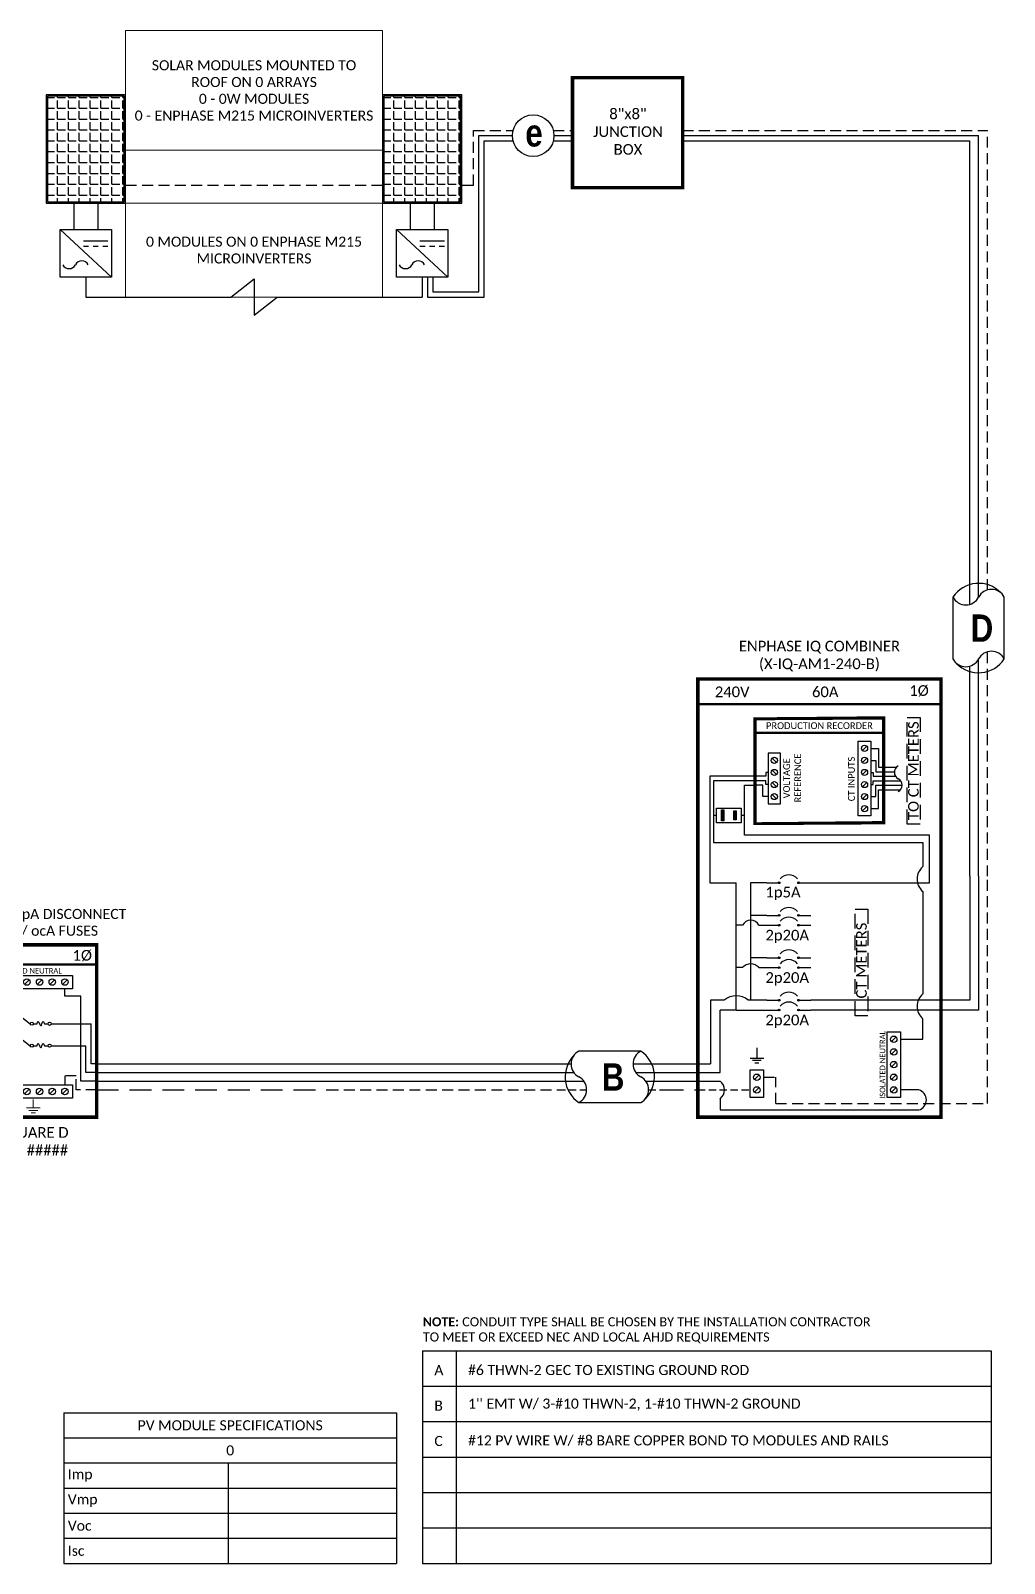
# Model space of a CAD drawing. Header units: feet. Extents: x 11048 to 11579, y 16038 to 16564.
# Drawn here: x 11245 to 11579, y 16038 to 16564 of the extents above; entities that cross this region are included whole.
import ezdxf

# ---------------------------------------------------------------- set-up
doc = ezdxf.new("R2010")
doc.units = ezdxf.units.FT
doc.header["$MEASUREMENT"] = 0
doc.linetypes.add('DASHED', pattern=[0.75, 0.5, -0.25])
doc.linetypes.add('HIDDEN', pattern=[0.375, 0.25, -0.125])
for name, color, linetype in [('E - MODULE', 7, 'Continuous'), ('ONE LINE BLOCKS', 7, 'Continuous'), ('TABLES', 7, 'Continuous'), ('TEXT', 7, 'Continuous'), ('Z - TITLEBLOCK TXT', 7, 'Continuous')]:
    doc.layers.add(name, color=color, linetype=linetype)
doc.styles.add('ONE LINE TXT', font='techb___.ttf')
doc.styles.get("Standard").update_dxf_attribs({"font": 'CALIBRI.TTF'})

# ---------------------------------------------------------------- blocks, each defined once
blk = doc.blocks.new('*T14')
at = {"layer": 'Defpoints', "color": 8, "linetype": 'ByBlock', "lineweight": 0, "transparency": 16777216}
for p, q in [((0, 0), (88.16386767174299, 0)), ((0, 0), (0, -91.46009300948572)), ((88.16386767174299, 0), (88.16386767174299, -91.46009300948572)), ((0, -41.07609801768922), (88.16386767174299, -41.07609801768922)), ((0, -59.23865719003152), (88.16386767174299, -59.23865719003152)), ((0, -91.46009300948572), (88.16386767174299, -91.46009300948572))]:
    blk.add_line(p, q, dxfattribs=at)
at = {"color": 0, "linetype": 'Continuous', "transparency": 16777216, "char_height": 3.454398339822651, "width": 80.03587157804189, "attachment_point": 5}
for s, insert in [('{\\fCalibri|b0|i0|c0;SOLAR MODULES MOUNTED TO ROOF ON 0 ARRAYS^J0 - 0W MODULES^J0 - ENPHASE M215 MICROINVERTERS', (44.08193383587059, -20.53804900884643)), ('{\\fCalibri|b0|i0|c0;', (44.08193383587059, -50.15737760386401)), ('{\\fCalibri|b0|i0|c0;0 MODULES ON 0 ENPHASE M215 MICROINVERTERS', (44.08193383587059, -75.34937509975862))]:
    blk.add_mtext(s, dxfattribs=dict(at, insert=insert))
blk = doc.blocks.new('*U26')
at = {"color": 7, "linetype": 'Continuous'}
for p, q in [((-7.14273261753624, 13.31379698112505), (-28.38670308841029, 13.31379698112505)), ((-28.38670308841029, -4.313796981125051), (-7.14273261753624, -4.313796981125051))]:
    blk.add_line(p, q, dxfattribs=at)
at = {"color": 7}
for p, q in [((-35.52943570594744, 8.999999999996362), (-31.05138576750414, 8.999999999996362)), ((-9.807415296628278, 8.999999999996362), (9.094947017729282e-13, 8.999999999996362))]:
    blk.add_line(p, q, dxfattribs=at)
at = {"color": 10}
for p, q in [((-35.52943570594744, 5.999999999996362), (-30.11481272106539, 5.999999999992724)), ((-8.870842250205897, 5.999999999992724), (9.094947017729282e-13, 5.999999999992724))]:
    blk.add_line(p, q, dxfattribs=at)
at = {"color": 253}
for p, q in [((-35.52943570594744, 2.999999999996362), (-26.6585934557479, 2.999999999996362)), ((-5.414622984878406, 2.999999999996362), (9.094947017729282e-13, 2.999999999992724))]:
    blk.add_line(p, q, dxfattribs=at)
at = {"color": 92, "linetype": 'HIDDEN', "ltscale": 10}
for p, q in [((-4.478049938447839, -3.637978807091713e-12), (0, 0)), ((-35.52943570594744, -3.637978807091713e-12), (-25.72202040931734, -3.637978807091713e-12))]:
    blk.add_line(p, q, dxfattribs=at)
at = {"color": 7, "linetype": 'Continuous'}
for centre, start, end in [((-22.53670101713578, 4.499999999989086), 133.9732389627104, 236.4264841729064), ((-12.99273468881074, 4.499999999989086), 313.9732389627104, 56.4264841729064)]:
    blk.add_arc(centre, 10.57854155630173, start, end, dxfattribs=at)
at = {"linetype": 'Continuous'}
for centre, start, end in [((-26.07656823981961, 8.906898490567983), 117.6639225845625, 242.3360774153913), ((-4.832597768944652, 8.906898490546155), 117.6639225845625, 242.3360774153913), ((-30.69683793700187, 0.09310150943201734), 297.6639225845625, 62.33607741539132), ((-9.452867466132375, 0.09310150943201734), 297.6639225845625, 62.33607741539132)]:
    blk.add_arc(centre, 4.975688628201564, start, end, dxfattribs=at)
blk = doc.blocks.new('*U17')
at = {"color": 7}
blk.add_line((-79.14105710962394, 8.999999999996362), (0, 9), dxfattribs=at)
at = {"color": 10}
blk.add_line((-79.14105710962394, 5.999999999996362), (0, 6), dxfattribs=at)
at = {"color": 253}
blk.add_line((-79.14105710962394, 2.999999999996362), (0, 3), dxfattribs=at)
at = {"color": 92, "linetype": 'HIDDEN', "ltscale": 15}
blk.add_line((-79.14105710962394, -3.637978807091713e-12), (0, 0), dxfattribs=at)
blk = doc.blocks.new('*U21')
at = {"lineweight": 50}
blk.add_line((-43.6116214036756, 43.06379295176157), (0, 43.06379295176157), dxfattribs=at)
at = {"color": 1, "linetype": 'Continuous'}
for p, q in [((-35.26761573623207, 34.77694743980464), (-35.26761573623207, 39.31564129513208)), ((-35.26761573623207, 39.31564129513208), (-8.32254697902863, 39.31564129513208)), ((-8.32254697902863, 39.31564129513208), (-8.32254697902863, 34.77694743980464)), ((-8.32254697902863, 34.77694743980464), (-35.26761573623207, 34.77694743980464)), ((-26.07495123449735, 25.18172376179064), (-22.8119471562477, 22.73910601337411)), ((-21.72993409277569, 22.73470420183003), (-20.49160572531946, 22.73470420183003)), ((-17.94050467957095, 22.73080170828689), (-16.70217631211381, 22.73080170828689)), ((-26.07495123449735, 17.64726165747561), (-22.8119471562477, 15.20464390905909)), ((-21.72993409277569, 15.20024209749317), (-20.49160572531946, 15.20024209749317)), ((-17.94050467957095, 15.19633960397186), (-16.70217631211381, 15.19633960397186)), ((-35.26761573623207, 1.758423961488006), (-8.322546979023173, 1.758423961488006)), ((-35.26761573623207, 1.758423961488006), (-35.26761573623207, -2.780269893839431)), ((-8.32254697902863, 1.758423961488006), (-8.32254697902863, -2.780269893839431)), ((-8.322546979023173, -2.780269893839431), (-35.26761573623207, -2.780269893839431))]:
    blk.add_line(p, q, dxfattribs=at)
at = {"color": 4, "linetype": 'Continuous'}
for p, q in [((-31.88526017397362, 37.83229836323517), (-33.45726816549723, 36.26029037170156)), ((-27.5347870491305, 37.83229836323517), (-29.10679504065411, 36.26029037170156)), ((-23.18431392428738, 37.83229836323517), (-24.75632191581099, 36.26029037170156)), ((-18.83384079944972, 37.83229836323517), (-20.40584879097241, 36.26029037170156)), ((-14.4833676746066, 37.83229836323517), (-16.0553756661302, 36.26029037170156)), ((-10.13289454976803, 37.83229836323517), (-11.70490254129163, 36.26029037170156)), ((-31.88526017396816, 0.2750810295910924), (-33.45726816549177, -1.296926961942518)), ((-27.5347870491305, 0.2750810295910924), (-29.10679504065411, -1.296926961942518)), ((-23.18431392428738, 0.2750810295910924), (-24.75632191581099, -1.296926961942518)), ((-18.83384079944426, 0.2750810295910924), (-20.40584879096787, -1.296926961942518)), ((-14.4833676746066, 0.2750810295910924), (-16.0553756661302, -1.296926961942518)), ((-10.13289454976348, 0.2750810295910924), (-11.70490254128708, -1.296926961942518))]:
    blk.add_line(p, q, dxfattribs=at)
at = {"color": 253, "linetype": 'Continuous'}
for p, q in [((-38.15750528725175, 2.999999999992724), (-38.1575052872513, 32.16868385986527)), ((-38.1575052872513, 32.16868385986527), (-32.67126416973497, 32.16868385986527)), ((-32.67126416973497, 32.16868385986527), (-32.67126416972951, 34.77694743980464)), ((-10.91889854553028, 32.16868385986527), (-10.91889854553483, 34.77694743980464)), ((-5.432657428013954, 32.16868385986527), (-10.91889854553028, 32.16868385986527)), ((-5.432657428004404, 2.999999999992724), (-5.432657428013954, 32.16868385986527)), ((-43.61162140367423, 2.999999999992724), (-38.1575052872513, 2.999999999992724)), ((-1.364242052659392e-12, 2.999999999992724), (-5.432657428004404, 2.999999999992724))]:
    blk.add_line(p, q, dxfattribs=at)
at = {"color": 7, "linetype": 'Continuous'}
for p, q in [((-27.97005342058207, 22.73146537071079), (-41.66354822822996, 22.73146537071079)), ((-41.66354822823041, 8.999999999992724), (-41.66354822822996, 22.73146537071079)), ((-15.62012336914651, 22.73146537070768), (-1.926614487035295, 22.73146537071857)), ((-1.926614487024381, 8.999999999992724), (-1.926614487035295, 22.73146537071079))]:
    blk.add_line(p, q, dxfattribs=at)
at = {"color": 10, "linetype": 'Continuous'}
for p, q in [((-27.97005280056258, 15.19782235267374), (-39.80034955827946, 15.19535016399573)), ((-39.79842799696689, 5.999999999992724), (-39.80034953798895, 15.19525306674404)), ((-15.6201354128307, 15.19841689566136), (-3.789813407730962, 15.19415025971505)), ((-3.791734718288808, 5.999999999992724), (-3.789813177276301, 15.19525306674404)), ((-43.61162140367423, 5.999999999992724), (-39.79842799696689, 5.999999999992724)), ((-1.364242052659392e-12, 5.999999999992724), (-3.791734718288808, 5.999999999989086))]:
    blk.add_line(p, q, dxfattribs=at)
at = {"color": 7}
for p, q in [((-43.61162140367423, 8.999999999996362), (-41.6635482282295, 8.999999999992724)), ((-1.364242052659392e-12, 8.999999999996362), (-1.926614487024835, 8.999999999996362))]:
    blk.add_line(p, q, dxfattribs=at)
at = {"color": 92, "linetype": 'HIDDEN', "ltscale": 15}
for p, q in [((-43.6116214036756, 0), (-36.58051912606061, 0)), ((-36.58051912606061, -3.637978807091713e-12), (-36.58051912606061, 4.898634765475435)), ((-36.58051912606061, 4.898634765475435), (-32.67126416972496, 4.898634765475435)), ((-32.67126416972496, 4.898634765475435), (-32.67126416972496, 1.758423961488006)), ((-7.009643589204643, 4.898634765475435), (-10.91889854554029, 4.898634765475435)), ((-10.91889854554029, 4.898634765475435), (-10.91889854554029, 1.758423961488006)), ((-7.009643589199186, -3.637978807091713e-12), (-7.009643589204643, 4.898634765475435)), ((0, 0), (-7.009643589199186, 0))]:
    blk.add_line(p, q, dxfattribs=at)
at = {"lineweight": 50, "const_width": 1.185332763664635}
blk.add_lwpolyline([(-43.6116214036756, -9.335896394964948), (-43.6116214036756, 49.83611655237473), (0, 49.83611655237473), (0, -9.335896394964948)], close=True, dxfattribs=at)
at = {"color": 92, "linetype": 'Continuous', "lineweight": 5, "ltscale": 0.05, "flags": 128}
for points in [[(-21.79508135762762, -3.32089023822482), (-21.79508135763217, -6.16701261263006)], [(-24.13611969887688, -6.16701261263006), (-19.45404301637745, -6.16701261263006)], [(-20.26545811315873, -7.034441443007381), (-23.32470460209652, -7.034441443007381)], [(-21.07687320994455, -7.90187027340653), (-22.51328950531069, -7.90187027340653)]]:
    blk.add_lwpolyline(points, dxfattribs=at)
at = {"color": 4, "linetype": 'Continuous'}
for centre in [(-32.67126416973497, 37.04629436745745), (-28.32079104489185, 37.04629436745745), (-23.97031792004873, 37.04629436745745), (-19.61984479521107, 37.04629436745745), (-15.26937167036795, 37.04629436745745), (-10.91889854552483, 37.04629436745745), (-32.67126416972951, -0.5109229661866266), (-28.32079104489185, -0.5109229661866266), (-23.97031792004873, -0.5109229661866266), (-19.61984479520561, -0.5109229661866266), (-15.26937167036795, -0.5109229661866266), (-10.91889854552483, -0.5109229661866266)]:
    blk.add_circle(centre, 1.111577510887078, dxfattribs=at)
at = {"color": 1, "linetype": 'Continuous'}
for centre in [(-27.42901506464841, 22.73146537071079), (-22.27096275427266, 22.73146537071079), (-16.16114765061229, 22.72756287716766), (-27.42901506464295, 15.19700326637758), (-22.27096275427812, 15.19700326637758), (-16.16114765061229, 15.1931007728308)]:
    blk.add_circle(centre, 0.5410383559336597, dxfattribs=at)
for points in [[(-20.49160572531946, 22.73470420183003), (-20.11554185856221, 23.49225212552483), (-19.21603552317447, 21.96935129106714), (-18.38987687338704, 23.49225212552483), (-17.94050467957095, 22.73080170828689)], [(-20.49160572531946, 15.20024209749317), (-20.11554185856221, 15.95779002119161), (-19.21603552317447, 14.43488918673029), (-18.38987687338704, 15.95779002119161), (-17.94050467957095, 15.19633960395004)]]:
    blk.add_spline(points, degree=3, dxfattribs=at)
at = {"color": 7}
blk.add_blockref('*U26', (-43.6116214036756, 0), dxfattribs=at)
at = {"color": 4, "linetype": 'Continuous'}
blk.add_text('ISOLATED NEUTRAL', height=1.874334766554741, dxfattribs=at).set_placement((-35.31784838447857, 39.97217458965315))
at = {"color": 1}
for s, width, gutter_width, heights, insert, char_height, attachment_point in [('\\A1;\\pi2.6661;LOCKABLE ampA DISCONNECT \\P\\pi12.722;FUSED W/ ocA FUSES', 71.89306288330188, 92.22970162818092, [18.55702276612101], (-58.87540365616496, 62.16091061536463), 3.454398339822651, 1), ('240V', 0.1480620958035672, 0.75, [0], (-35.54517607183425, 46.39544126646797), 3.65759824216516, 5), ('1Ø', 0.1480620958035672, 0.75, [0], (-4.982872748738373, 46.09550858286093), 3.65759824216516, 5), ('\\A1;\\pi5.5987,t23.887;SQUARE D\\P\\pi5.8899,t24.178;PN: #####', 35.08159665650859, 28.88215433384357, [13.54017578842261], (-39.35086651751135, -12.75181679176603), 3.657598242165161, 1)]:
    blk.add_mtext_dynamic_manual_height_columns(s, width=width, gutter_width=gutter_width, heights=heights, dxfattribs=dict(at, insert=insert, char_height=char_height, attachment_point=attachment_point))
blk = doc.blocks.new('8x8box')
at = {"lineweight": 50, "const_width": 1.185332763664635}
blk.add_lwpolyline([(37.78118564276792, 0), (0, 0), (0, 37.78118564293254), (37.78118564276792, 37.78118564293254)], close=True, dxfattribs=at)
at = {"color": 1, "insert": (19.03384073957204, 19.25851695775782), "char_height": 3.65759824216516, "attachment_point": 5}
blk.add_mtext_dynamic_manual_height_columns('8"x8"  JUNCTION BOX ', width=0.4766917546635341, gutter_width=7.170123602891181, heights=[0], dxfattribs=at)
blk = doc.blocks.new('*T15')
at = {"color": 0, "lineweight": -2, "transparency": 16777216}
for p, q in [((0, 0), (114.1854929996152, 0)), ((0, 0), (0, -51.69405515626204)), ((114.1854929996152, 0), (114.1854929996152, -51.69405515626204)), ((0, -8.615675859377006), (114.1854929996152, -8.615675859377006)), ((0, -17.23135171875401), (114.1854929996152, -17.23135171875401)), ((56.40758833595828, -17.23135171875401), (56.40758833595828, -51.69405515626204)), ((0, -25.84702757813102), (114.1854929996152, -25.84702757813102)), ((0, -34.46270343750803), (114.1854929996152, -34.46270343750803)), ((0, -43.07837929688503), (114.1854929996152, -43.07837929688503)), ((0, -51.69405515626204), (114.1854929996152, -51.69405515626204))]:
    blk.add_line(p, q, dxfattribs=at)
at = {"color": 0, "linetype": 'Continuous', "transparency": 16777216, "char_height": 3.454398339844223}
for s, insert, width, attachment_point in [('{\\fCalibri|b0|i0|c0;PV MODULE SPECIFICATIONS', (57.09274649980762, -4.307837929689413), 111.4329572375142, 5), ('{\\fCalibri|b0|i0|c0;0', (57.09274649980762, -12.92351378906642), 111.4329572375142, 5), ('{\\fCalibri|b0|i0|c0;Imp', (1.376267881050808, -21.53918964844343), 53.6550525738577, 4), ('{\\fCalibri|b0|i0|c0;', (57.78385621700909, -21.53918964844343), 55.02536890155664, 4), ('{\\fCalibri|b0|i0|c0;Vmp', (1.376267881050808, -30.15486550782043), 53.6550525738577, 4), ('{\\fCalibri|b0|i0|c0;', (57.78385621700909, -30.15486550782043), 55.02536890155664, 4), ('{\\fCalibri|b0|i0|c0;Voc', (1.376267881050808, -38.77054136719744), 53.6550525738577, 4), ('{\\fCalibri|b0|i0|c0;', (57.78385621700909, -38.77054136719744), 55.02536890155664, 4), ('{\\fCalibri|b0|i0|c0;Isc', (1.376267881050808, -47.38621722657444), 53.6550525738577, 4), ('{\\fCalibri|b0|i0|c0;', (57.78385621700909, -47.38621722657444), 55.02536890155664, 4)]:
    blk.add_mtext(s, dxfattribs=dict(at, insert=insert, width=width, attachment_point=attachment_point))
blk = doc.blocks.new('*T16')
at = {"linetype": 'ByBlock', "lineweight": -2, "transparency": 16777216}
for p, q in [((0, 0), (195.0959959807406, 0)), ((0, 0), (0, -72.96556891894761)), ((11.58239443359525, 0), (11.58239443359525, -72.96556891894761)), ((195.0959959807406, 0), (195.0959959807406, -72.96556891894761)), ((0, -12.10586445312583), (195.0959959807406, -12.10586445312583)), ((0, -24.28258835937595), (195.0959959807406, -24.28258835937595)), ((0, -36.45931226562607), (195.0959959807406, -36.45931226562607)), ((0, -48.63603617187619), (195.0959959807406, -48.63603617187619)), ((0, -60.8127600781263), (195.0959959807406, -60.8127600781263)), ((0, -72.96556891894761), (195.0959959807406, -72.96556891894761))]:
    blk.add_line(p, q, dxfattribs=at)
at = {"color": 0, "linetype": 'Continuous', "transparency": 16777216, "char_height": 3.454398339844223, "attachment_point": 7}
for s, insert, width in [('{\\fCalibri|b0|i0|c0;A', (4.063998046874985, -8.355864453125832), 3.454398339844662), ('{\\fCalibri|b0|i0|c0;#6 THWN-2 GEC TO EXISTING GROUND ROD', (15.64639248047024, -8.355864453125832), 175.3856054533942), ('{\\fCalibri|b0|i0|c0;B', (4.063998046874985, -20.53258835937595), 3.454398339844662), ("{\\fCalibri|b0|i0|c0;1'' EMT W/ 3-#10 THWN-2, 1-#10 THWN-2 GROUND", (15.64639248047024, -20.53258835937595), 175.3856054533942), ('{\\fCalibri|b0|i0|c0;C', (4.063998046874985, -32.70931226562607), 3.454398339844662), ('{\\fCalibri|b0|i0|c0;#12 PV WIRE W/ #8 BARE COPPER BOND TO MODULES AND RAILS', (15.64639248047024, -32.70931226562607), 175.3856054533942), ('{\\fCalibri|b0|i0|c0;', (4.063998046874985, -44.88603617187619), 3.454398339844662), ('{\\fCalibri|b0|i0|c0;', (15.64639248047024, -44.88603617187619), 175.3856054533942), ('{\\fCalibri|b0|i0|c0;', (4.063998046874985, -57.0627600781263), 3.454398339844662), ('{\\fCalibri|b0|i0|c0;', (15.64639248047024, -57.0627600781263), 175.3856054533942), ('{\\fCalibri|b0|i0|c0;', (4.063998046874985, -69.21556891894761), 3.454398339844662), ('{\\fCalibri|b0|i0|c0;', (15.64639248047024, -69.21556891894761), 175.3856054533942)]:
    blk.add_mtext(s, dxfattribs=dict(at, insert=insert, width=width))
blk = doc.blocks.new('*U19')
at = {"color": 7}
blk.add_line((-79.14105710962394, 9), (0, 9), dxfattribs=at)
at = {"color": 10}
blk.add_line((-79.14105710962394, 6), (0, 5.999999999947249), dxfattribs=at)
at = {"color": 253}
blk.add_line((-79.14105710962394, 3), (0, 3), dxfattribs=at)
at = {"color": 92, "linetype": 'DASHED', "ltscale": 15}
blk.add_line((-79.14105710962394, 0), (0, 0), dxfattribs=at)
blk = doc.blocks.new('ENPHASE COMBINER 1 CKT')
h = blk.add_hatch(color=1)
h.dxf.hatch_style = 1
h.paths.add_polyline_path([(12.41834698227558, 95.80943247651112), (13.18799866363406, 95.80943247651112), (13.18799866363406, 92.73203496197902), (12.41834698227558, 92.73203496197902)])
h.paths.add_polyline_path([(8.138740438421337, 96.13318470558806), (8.908392119779819, 96.13318470558806), (8.908392119779819, 92.40327407457198), (8.138740438421337, 92.40327407457198)])
at = {"layer": 'ONE LINE BLOCKS', "linetype": 'Continuous'}
h = blk.add_hatch(color=1, dxfattribs=at)
h.dxf.hatch_style = 1
edge = h.paths.add_edge_path()
edge.add_arc((27.89846752550238, 71.12433185037071), 0.2909504558996183, 0, 360)
h = blk.add_hatch(color=1, dxfattribs=at)
h.dxf.hatch_style = 1
edge = h.paths.add_edge_path()
edge.add_arc((34.57507683551921, 71.12433185037071), 0.2909504558996183, 0, 360)
h = blk.add_hatch(color=1, dxfattribs=at)
h.dxf.hatch_style = 1
edge = h.paths.add_edge_path()
edge.add_arc((27.89846752550238, 59.94296079524929), 0.2909504558996183, 0, 360)
h = blk.add_hatch(color=1, dxfattribs=at)
h.dxf.hatch_style = 1
edge = h.paths.add_edge_path()
edge.add_arc((34.57507683551921, 59.94296079524929), 0.2909504558996183, 0, 360)
h = blk.add_hatch(color=1, dxfattribs=at)
h.dxf.hatch_style = 1
edge = h.paths.add_edge_path()
edge.add_arc((27.89846752550238, 56.56401390908422), 0.2909504558996183, 0, 360)
h = blk.add_hatch(color=1, dxfattribs=at)
h.dxf.hatch_style = 1
edge = h.paths.add_edge_path()
edge.add_arc((34.57507683551921, 56.56401390908422), 0.2909504558996183, 0, 360)
h = blk.add_hatch(color=1, dxfattribs=at)
h.dxf.hatch_style = 1
edge = h.paths.add_edge_path()
edge.add_arc((27.89846752550238, 45.38264285429022), 0.2909504558996183, 0, 360)
h = blk.add_hatch(color=1, dxfattribs=at)
h.dxf.hatch_style = 1
edge = h.paths.add_edge_path()
edge.add_arc((27.89846752550238, 42.00369596812516), 0.2909504558996183, 0, 360)
h = blk.add_hatch(color=1, dxfattribs=at)
h.dxf.hatch_style = 1
edge = h.paths.add_edge_path()
edge.add_arc((34.57507683551921, 45.38264285429022), 0.2909504558996183, 0, 360)
h = blk.add_hatch(color=1, dxfattribs=at)
h.dxf.hatch_style = 1
edge = h.paths.add_edge_path()
edge.add_arc((34.57507683551921, 42.00369596812516), 0.2909504558996183, 0, 360)
h = blk.add_hatch(color=1, dxfattribs=at)
h.dxf.hatch_style = 1
edge = h.paths.add_edge_path()
edge.add_arc((27.89846752550238, 30.82232491332752), 0.2909504558996183, 0, 360)
h = blk.add_hatch(color=1, dxfattribs=at)
h.dxf.hatch_style = 1
edge = h.paths.add_edge_path()
edge.add_arc((27.89846752550238, 27.44337802716245), 0.2909504558996183, 0, 360)
h = blk.add_hatch(color=1, dxfattribs=at)
h.dxf.hatch_style = 1
edge = h.paths.add_edge_path()
edge.add_arc((34.57507683551921, 30.82232491332752), 0.2909504558996183, 0, 360)
h = blk.add_hatch(color=1, dxfattribs=at)
h.dxf.hatch_style = 1
edge = h.paths.add_edge_path()
edge.add_arc((34.57507683551921, 27.44337802716245), 0.2909504558996183, 0, 360)
at = {"color": 7, "linetype": 'Continuous'}
for p, q in [((15.97823548696215, 94.26746370835963), (15.97823548696215, 104.6202518357009)), ((15.97823548696215, 94.26746370835963), (14.92158918022415, 94.26746370835963)), ((15.97823548696215, 87.46999943775381), (15.97823548696215, 94.26746370835963)), ((79.50803908740454, 87.46999943775381), (15.97823548696215, 87.46999943775381)), ((79.50803908740454, 71.1255929851036), (79.50803908740454, 87.46999943775381)), ((18.04606754613542, 71.12433185021064), (18.04606754613542, 45.38264285396281)), ((23.70203134762687, 71.12433185021064), (18.04606754613542, 71.12433185021064)), ((38.77151301339472, 71.12433185037071), (79.50803908740454, 71.1255929851036)), ((93.36559781702954, 73.37164705180794), (93.36559781702954, 30.82358604759065)), ((23.70203134762687, 59.94296079508922), (18.04606754613542, 59.94296079508922)), ((23.70203134762687, 45.38264285396281), (18.04606754613542, 45.38264285396281)), ((18.04606754613542, 45.38264285396281), (18.04606754613542, 30.82232491283639)), ((9.083991580775546, 30.82232491283639), (4.3563948804549, 30.82358604756882)), ((4.3563948804549, 30.82358604756882), (4.3563948804549, 8.999999999999545)), ((23.70203134762687, 30.82232491283639), (17.32288683239312, 30.82232491283639)), ((93.36559781702954, 30.82358604759065), (38.77151301339472, 30.82232491283639))]:
    blk.add_line(p, q, dxfattribs=at)
at = {"color": 253, "linetype": 'Continuous'}
for p, q in [((6.405149921832162, 94.26746370835963), (5.34850361509416, 94.26746370835963)), ((77.21354728513552, 68.11880261802844), (77.21534484654603, 32.98787720495966))]:
    blk.add_line(p, q, dxfattribs=at)
at = {"color": 10, "linetype": 'Continuous'}
for p, q in [((13.20343920662526, 56.56401390892415), (13.20343920662526, 71.12433185004693)), ((96.36559781702954, 73.37164705178611), (96.36559781702954, 27.44463916140376)), ((13.20343920662526, 42.00369596779774), (13.20343920662526, 56.56401390892415)), ((15.37520883370144, 56.56401390892415), (13.20343920662526, 56.56401390892415)), ((20.96806819888752, 56.56401390892415), (23.70203134762687, 56.56401390892415)), ((13.20343920662526, 27.44337802667133), (13.20343920662526, 42.00369596779774)), ((15.37520883370144, 42.00369596779774), (13.20343920662526, 42.00369596779774)), ((20.96806819888752, 42.00369596779774), (23.70203134762687, 42.00369596779774)), ((13.20343920662526, 27.44337802667133), (7.650546126717927, 27.44463916140376)), ((7.650546126728841, 5.999999999958618), (7.650546126717927, 27.44463916140376)), ((13.20343920662526, 27.44337802667133), (23.70203134762687, 27.44337802667133)), ((96.36559781702954, 27.44463916140376), (38.77151301339472, 27.44337802667133))]:
    blk.add_line(p, q, dxfattribs=at)
at = {"color": 7}
blk.add_line((0, 8.999999999999545), (4.356394880461266, 8.999999999999545), dxfattribs=at)
at = {"color": 10}
blk.add_line((0, 5.99999999996362), (7.650546126717927, 5.999999999958618), dxfattribs=at)
at = {"color": 253}
for p, q in [((0, 2.999999999999545), (7.650546126717927, 2.999999999999545)), ((7.650546126717927, -2.999486774364868), (7.650546126717927, -6.855719378279446)), ((75.8293213376237, -2.4692781153135e-10), (69.50611445791674, -2.4692781153135e-10)), ((7.650546126717927, -6.855719378279446), (75.8293213376237, -6.855719378279446))]:
    blk.add_line(p, q, dxfattribs=at)
at = {"color": 92, "linetype": 'HIDDEN', "ltscale": 10}
blk.add_line((0, 0), (17.99393284447251, 0), dxfattribs=at)
at = {"linetype": 'Continuous', "flags": 128}
for points in [[(59.36814294578471, 117.290559595715), (62.04504038061532, 117.290559595715), (62.04504038061532, 110.8149100638825), (68.20105977519961, 110.8149100638825)], [(59.3681429458793, 113.1516352257372), (61.1030071928526, 113.1516352257372), (61.1030071928526, 109.2662455068335), (67.46320837485473, 109.2662455068335)], [(59.36814294592295, 109.0127108561342), (60.16097400508988, 109.0127108561342), (60.16097400508988, 107.7175809497844), (67.83068496180113, 107.7175809497844)], [(59.36814294596661, 104.8737864863056), (60.16097400508988, 104.8737864863056), (60.16097400508988, 106.1689163925826), (69.58439858857037, 106.1689163925826)], [(24.09930137824813, 100.7348621164697), (22.36443713140579, 100.7348621164697), (22.36443713140579, 104.6202518357009), (19.66978146723432, 104.6202518357009)], [(59.36814294601027, 100.7348621164697), (61.1030071928526, 100.7348621164697), (61.1030071928526, 104.6202518357009), (70.11807933108412, 104.6202518357009)], [(59.3681429460903, 96.5959377465565), (62.04504038061532, 96.59593774659652), (62.04504038061532, 103.0715872788192), (69.57013827284845, 103.0715872788192)]]:
    blk.add_lwpolyline(points, dxfattribs=at)
at = {"color": 1, "flags": 128}
for points in [[(19.66978146723068, 107.7175809497844), (4.074363240739331, 107.7175809497844), (4.07436324074024, 71.12809194567444), (13.20343920662526, 71.12433185004693)], [(24.09930137833544, 109.0127108561342), (23.30647031916851, 109.0127108561342), (23.30647031916851, 107.7175809497844), (19.66978146723068, 107.7175809497844)]]:
    blk.add_lwpolyline(points, dxfattribs=at)
at = {"color": 253, "linetype": 'Continuous', "flags": 128}
for points in [[(19.6697814672325, 106.1689163925826), (5.34850361509416, 106.1689163925826), (5.34850361509416, 85.00895455710588), (77.21461068040117, 85.00895455710588), (77.21503742413915, 76.66882090095442)], [(24.09930137829178, 104.8737864863056), (23.30647031916851, 104.8737864863056), (23.30647031916851, 106.1689163925826), (19.6697814672325, 106.1689163925826)], [(69.50611445791674, 17.40189249896002), (77.21534484642416, 17.40189249896002), (77.21534484642507, 24.43558213507458)]]:
    blk.add_lwpolyline(points, dxfattribs=at)
at = {"color": 7, "linetype": 'Continuous', "flags": 128}
blk.add_lwpolyline([(15.97823548696215, 104.6202518357009), (19.66978146723432, 104.620251835704)], dxfattribs=at)
at = {"color": 1}
for points in [[(6.405149921832162, 96.79458142214798), (14.92158918022415, 96.79458142214798), (14.92158918022415, 91.74034599457127), (6.405149921832162, 91.74034599457127)], [(8.138740438421337, 96.13318470558806), (8.908392119779819, 96.13318470558806), (8.908392119779819, 92.40327407457198), (8.138740438421337, 92.40327407457198)], [(12.41834698227558, 95.80943247651112), (13.18799866363406, 95.80943247651112), (13.18799866363406, 92.73203496197902), (12.41834698227558, 92.73203496197902)]]:
    blk.add_lwpolyline(points, close=True, dxfattribs=at)
at = {"linetype": 'Continuous'}
for centre, start, end in [((69.94038601553257, 109.0361145273205), 117.6639225845746, 242.3360774153671), ((67.63025116694189, 104.6292160367525), 297.6639225845747, 62.33607741536712)]:
    blk.add_arc(centre, 2.487844314100782, start, end, dxfattribs=at)
at = {"color": 253, "linetype": 'Continuous'}
for centre in [(80.79380016857613, 72.39318788656828), (80.79349274621472, 28.71172967000894)]:
    blk.add_arc(centre, 5.575713419222151, 129.9215498682969, 230.0784501306956, dxfattribs=at)
at = {"color": 10, "linetype": 'Continuous'}
for centre, radius, start, end in [((18.17163851633632, 55.10370401045702), 3.154762109713773, 27.57379404281566, 152.4262059572135), ((18.17163851633541, 39.68453774276122), 3.632975893368044, 39.66987765994102, 140.330122340059)]:
    blk.add_arc(centre, radius, start, end, dxfattribs=at)
at = {"color": 7, "linetype": 'Continuous'}
blk.add_arc((13.20343920662526, 25.99403971275797), 6.346824931827026, 49.5295004260013, 130.4704995739987, dxfattribs=at)
at = {"color": 253}
for centre, radius, start, end in [((5.45070300826228, 0.0002566128173384641), 3.719915339730382, 306.2542265171913, 53.74577348280871), ((74.90438647621977, -3.427859689263187), 3.550454413933713, 285.1004258718175, 74.89957412818242)]:
    blk.add_arc(centre, radius, start, end, dxfattribs=at)
at = {"layer": 'E - MODULE', "color": 10, "linetype": 'DASHED', "ltscale": 10}
for points in [[(71.8351352424288, 91.30738453349568), (71.8351352424288, 127.9068947809074), (76.27471838406927, 127.9068947809074), (76.27471838406927, 91.30738453349568)], [(53.95017396226649, 25.48331211093546), (53.95017396226649, 62.08282235834713), (58.38975710390696, 62.08282235834713), (58.38975710390696, 25.48331211093546)]]:
    blk.add_lwpolyline(points, close=True, dxfattribs=at)
at = {"layer": 'ONE LINE BLOCKS', "lineweight": 50}
for p, q in [((0, 132.4188356641039), (83.46744432426021, 132.4188356641039)), ((19.66978146721067, 122.6341000363145), (63.79766285705864, 122.6341000363545))]:
    blk.add_line(p, q, dxfattribs=at)
for points, const_width in [([(0, -9.33589639496131), (0, 141.1218837893807), (83.46744432426021, 141.1218837893807), (83.46744432426021, -9.33589639496131)], 1.185332763664635), ([(63.79766285708683, 91.75719465224483), (63.79766285705409, 127.7468246081494), (19.6697814672043, 127.7468246082149), (19.6697814672516, 91.75719465231032)], 1.127694050973034)]:
    blk.add_lwpolyline(points, close=True, dxfattribs=dict(at, const_width=const_width))
at = {"layer": 'TEXT', "color": 92, "linetype": 'HIDDEN', "ltscale": 15}
for p, q in [((99.36559781702772, -4.700287858900083), (99.36559781702954, 73.37164705178611)), ((22.53262669986179, 4.350473124965447), (26.72493497233791, 4.350473124965447)), ((26.724934972347, -4.700287858900083), (26.72493497233791, 4.350473124965447)), ((26.72493497233609, -4.700287858900083), (99.36559781702772, -4.700287858900083))]:
    blk.add_line(p, q, dxfattribs=at)
at = {"layer": 'TEXT', "color": 92, "flags": 128}
for points in [[(17.92224143103431, 10.96618174320292), (22.60431811338003, 10.96618174320292)], [(20.26725015770353, 14.46946701977913), (20.26327977212532, 10.96618174320292)], [(21.79290301659967, 10.09875291292747), (18.73365652773373, 10.09875291292747)], [(20.98148791990116, 9.23132408232459), (19.54507162443224, 9.23132408232459)]]:
    blk.add_lwpolyline(points, dxfattribs=at)
at = {"layer": 'Z - TITLEBLOCK TXT', "color": 1, "linetype": 'Continuous'}
for p, q in [((55.0501503813266, 119.7606593902187), (59.36814294574833, 119.7606593899714)), ((55.05015038163219, 94.12583795210821), (55.0501503813266, 119.7606593902187)), ((59.36814294574833, 119.7606593899714), (59.36814294612668, 94.12583795233377)), ((28.41729394289541, 115.6217350203865), (24.09930137847368, 115.6217350201391)), ((24.09930137847368, 115.6217350201391), (24.09930137817537, 98.264762322166)), ((28.41729394266986, 98.26476232194045), (28.41729394289541, 115.6217350203865)), ((24.09930137817537, 98.264762322166), (28.41729394266986, 98.26476232194045)), ((59.36814294612668, 94.12583795233377), (55.05015038163219, 94.12583795210821)), ((64.96742060261113, -2.596351566654903), (64.96742060261113, 19.99824406545167)), ((64.96742060261113, 19.99824406545167), (69.50611445791674, 19.99824406545167)), ((69.50611445791674, 19.99824406545167), (69.50611445791674, -2.596351566654903)), ((17.99393284447342, -2.596351566654903), (17.99393284447342, 6.946824691457095)), ((17.99393284447342, 6.946824691457095), (22.53262669986179, 6.946824691457095)), ((22.53262669986179, 6.946824691457095), (22.53262669986179, -2.596351566654903)), ((22.53262669986179, -2.596351566654903), (17.99393284447342, -2.596351566654903)), ((69.50611445791674, -2.596351566654903), (64.96742060261113, -2.596351566654903))]:
    blk.add_line(p, q, dxfattribs=at)
at = {"layer": 'Z - TITLEBLOCK TXT', "color": 4, "linetype": 'Continuous'}
for p, q in [((56.46136337684402, 116.5427763089706), (57.9569299505074, 118.0383428824593)), ((27.00608094741438, 112.403851939102), (25.51051437375099, 113.8994185125907)), ((56.46136337684402, 112.403851939102), (57.9569299505074, 113.8994185125907)), ((27.00608094729796, 108.2649275692588), (25.51051437379465, 109.7604941427694)), ((27.00608094734162, 104.1260031994302), (25.5105143738092, 105.6215697731809)), ((56.46136337696043, 108.2649275692588), (57.95692995046375, 109.7604941427694)), ((56.46136337691678, 104.1260031994302), (57.95692995044919, 105.6215697731809)), ((27.00608094738527, 99.98707882960889), (25.51051437369279, 101.4826454033378)), ((56.46136337687312, 99.98707882960889), (57.95692995056561, 101.4826454033378)), ((56.46136337687312, 95.848154459733), (57.95692995056561, 97.34372103346186)), ((68.02277152604074, 18.18789649502514), (66.45076353456898, 16.61588850338967)), ((68.02277152604074, 13.83742337005833), (66.45076353456898, 12.26541537858657)), ((68.02277152604074, 9.48695024525523), (66.45076353456898, 7.914942253619756)), ((21.0492837679858, 5.136477120701329), (19.47727577651403, 3.564469129229565)), ((21.0492837679858, 0.7860039957381559), (19.47727577651403, -0.7860039957372464)), ((68.02277152604074, 5.136477120292056), (66.45076353456898, 3.564469128984001)), ((68.02277152604074, 0.7860039954889544), (66.45076353456898, -0.78600399598281))]:
    blk.add_line(p, q, dxfattribs=at)
at = {"layer": 'Z - TITLEBLOCK TXT', "color": 1, "linetype": 'Continuous', "flags": 128}
for points in [[(23.70203134762687, 71.12433185037071), (27.89846752550238, 71.12433185037071)], [(23.70203134762687, 71.12433185037071), (27.89846752550238, 71.12433185037071)], [(34.57507683551921, 71.12433185037071), (38.77151301339472, 71.12433185037071)], [(23.70203134762687, 59.94296079524929), (27.89846752550238, 59.94296079524929)], [(23.70203134762687, 59.94296079524929), (27.89846752550238, 59.94296079524929)], [(34.57507683551921, 59.94296079524929), (38.77151301339472, 59.94296079524929)], [(23.70203134762687, 56.56401390908422), (27.89846752550238, 56.56401390908422)], [(23.70203134762687, 56.56401390908422), (27.89846752550238, 56.56401390908422)], [(34.57507683551921, 56.56401390908422), (38.77151301339472, 56.56401390908422)], [(23.70203134762687, 45.38264285429022), (27.89846752550238, 45.38264285429022)], [(23.70203134762687, 45.38264285429022), (27.89846752550238, 45.38264285429022)], [(34.57507683551921, 45.38264285429022), (38.77151301339472, 45.38264285429022)], [(23.70203134762687, 42.00369596812516), (27.89846752550238, 42.00369596812516)], [(23.70203134762687, 42.00369596812516), (27.89846752550238, 42.00369596812516)], [(34.57507683551921, 42.00369596812516), (38.77151301339472, 42.00369596812516)], [(23.70203134762687, 30.82232491332752), (27.89846752550238, 30.82232491332752)], [(23.70203134762687, 30.82232491332752), (27.89846752550238, 30.82232491332752)], [(23.70203134762687, 27.44337802716245), (27.89846752550238, 27.44337802716245)], [(23.70203134762687, 27.44337802716245), (27.89846752550238, 27.44337802716245)], [(34.57507683551921, 30.82232491332752), (38.77151301339472, 30.82232491332752)], [(34.57507683551921, 27.44337802716245), (38.77151301339472, 27.44337802716245)]]:
    blk.add_lwpolyline(points, dxfattribs=at)
at = {"layer": 'Z - TITLEBLOCK TXT', "color": 4, "linetype": 'Continuous'}
for centre, radius in [((57.20914666357385, 117.2905595956058), 1.05752526602515), ((26.25829766068455, 113.1516352257372), 1.05752526602515), ((57.20914666357385, 113.1516352257372), 1.05752526602515), ((26.25829766053903, 109.0127108561342), 1.05752526602515), ((26.25829766058268, 104.8737864863056), 1.05752526602515), ((57.20914666371937, 109.0127108561342), 1.05752526602515), ((57.20914666367571, 104.8737864863056), 1.05752526602515), ((26.25829766062634, 100.7348621164842), 1.05752526602515), ((57.20914666363205, 100.7348621164842), 1.05752526602515), ((57.20914666363205, 96.59593774660834), 1.05752526602515), ((67.236767530223, 17.40189249896002), 1.111577510887078), ((67.236767530223, 13.05141937432427), 1.111577510887078), ((20.26327977224992, 4.350473124803557), 1.111577510887078), ((67.236767530223, 8.700946249357457), 1.111577510887078), ((67.236767530223, 4.350473124718064), 1.111577510887078), ((20.26327977224992, 4.547473508864641e-13), 1.111577510887078), ((67.236767530223, -2.487468009348959e-10), 1.111577510887078)]:
    blk.add_circle(centre, radius, dxfattribs=at)
at = {"layer": 'Z - TITLEBLOCK TXT', "color": 1, "linetype": 'Continuous'}
for centre in [(27.89846752550238, 71.12433185037071), (34.57507683551921, 71.12433185037071), (27.89846752550238, 59.94296079524929), (34.57507683551921, 59.94296079524929), (27.89846752550238, 56.56401390908422), (34.57507683551921, 56.56401390908422), (27.89846752550238, 45.38264285429022), (27.89846752550238, 42.00369596812516), (34.57507683551921, 45.38264285429022), (34.57507683551921, 42.00369596812516), (27.89846752550238, 30.82232491332752), (27.89846752550238, 27.44337802716245), (34.57507683551921, 30.82232491332752), (34.57507683551921, 27.44337802716245)]:
    blk.add_circle(centre, 0.2909504558996183, dxfattribs=at)
for centre in [(31.23677218051125, 69.93084372809017), (31.23677218051125, 58.74947267296875), (31.23677218051125, 55.37052578680368), (31.23677218051125, 44.18915473200968), (31.23677218051125, 40.81020784584462), (31.23677218051125, 29.62883679104698), (31.23677218051125, 26.24988990488191)]:
    blk.add_arc(centre, 3.932007672516098, 40.33920141305347, 139.6607985869466, dxfattribs=at)
at = {"color": 1, "char_height": 3.65759824216516, "attachment_point": 5}
for s, width, insert, rotation in [('TO CT METERS', 50.82710468216652, (74.00223626113075, 109.6158554043459), 89.99999999999999), (' CT METERS', 27.4516815760042, (56.16996553308672, 43.78306723464129), 90)]:
    blk.add_mtext_dynamic_manual_height_columns(s, width=width, gutter_width=7.170123602891181, heights=[0], dxfattribs=dict(at, insert=insert, rotation=rotation))
at = {"layer": 'TABLES', "color": 1, "linetype": 'Continuous'}
for s, p in [('1p5A', (23.2057053585977, 66.09520927254334)), ('2p20A', (23.2057053585977, 51.32822244293266)), ('2p20A', (23.2057053585977, 36.76790450197359)), ('2p20A', (23.2057053585977, 22.20758656101088))]:
    blk.add_text(s, height=3.657598242165161, dxfattribs=at).set_placement(p)
at = {"layer": 'TABLES', "color": 4, "linetype": 'Continuous'}
blk.add_text('ISOLATED NEUTRAL', height=1.874334766554741, rotation=90, dxfattribs=at).set_placement((64.31088730817191, -3.056886094527272))
at = {"layer": 'TEXT', "color": 1}
blk.add_text('CT INPUTS ', height=2.304286892564051, rotation=90, dxfattribs=at).set_placement((53.87696759844948, 99.14173906058613))
at = {"layer": 'TEXT', "color": 1, "attachment_point": 5}
for s, width, gutter_width, insert, char_height in [('ENPHASE IQ COMBINER\\P(X-IQ-AM1-240-B)', 62.39835247101388, 7.170123602891181, (41.73372216213011, 148.9679533912145), 3.65759824216516), ('240V', 0.1480620958035672, 0.75, (11.79094095164237, 136.6749752231749), 3.65759824216516), ('60A', 0.1480620958035672, 0.75, (43.72899246763063, 136.6749752231749), 3.65759824216516), ('1Ø', 0.1480620958035672, 0.75, (75.91248724236902, 137.005420083734), 3.65759824216516), ('PRODUCTION RECORDER', 50.82710468216652, 7.170123602891181, (41.73372216216922, 125.0695775850118), 2.304286892564051)]:
    blk.add_mtext_dynamic_manual_height_columns(s, width=width, gutter_width=gutter_width, heights=[0], dxfattribs=dict(at, insert=insert, char_height=char_height))
at = {"layer": 'TEXT', "color": 1, "insert": (29.30823483409313, 105.7752677658295), "char_height": 2.304286892564051, "width": 2.36100780068864, "attachment_point": 1, "rotation": 90}
blk.add_mtext('\\pi-5.6544;VOLTAGE\\P\\pi-7.0609;REFERENCE', dxfattribs=at)

msp = doc.modelspace()

# ---------------------------------------------------------------- hatches: boundary and pattern name
at = {"linetype": 'Continuous'}
h = msp.add_hatch(dxfattribs=at)
h.set_pattern_fill('ANGLE', color=256, scale=13.54666015616726)
h.set_pattern_definition([(0, (11313.55620523308, 4522.942983406512), (0, 3.725331542945997), [2.709332031233452, -1.015999511712544]), (90, (11313.55620523308, 4522.942983406512), (-3.725331542945997, 2.281107674915743e-16), [2.709332031233452, -1.015999511712544])])
h.paths.add_polyline_path([(11250.54482536925, 16541.24030210992), (11250.54482536925, 16505.05733998482), (11276.78273635186, 16505.05733998482), (11276.78273635186, 16541.24030210992)])
h = msp.add_hatch(dxfattribs=at)
h.set_pattern_fill('ANGLE', color=256, scale=13.54666015616726)
h.set_pattern_definition([(0, (11428.9760660058, 4522.942983406512), (0, 3.725331542945997), [2.709332031233452, -1.015999511712544]), (90, (11428.9760660058, 4522.942983406512), (-3.725331542945997, 2.281107674915743e-16), [2.709332031233452, -1.015999511712544])])
h.paths.add_polyline_path([(11365.96468614205, 16541.24030210992), (11365.96468614205, 16505.05733998482), (11392.20259712465, 16505.05733998482), (11392.20259712465, 16541.24030210992)])

# ---------------------------------------------------------------- linework, layer by layer
at = {"color": 92, "linetype": 'HIDDEN', "ltscale": 15}
for p, q in [((11396.68290887809, 16510.59706696371), (11396.68290887809, 16529.53530093852)), ((11396.68290887809, 16529.53530093852), (11410.2461102347, 16529.53530093852)), ((11424.06368979253, 16529.53530093852), (11430.64499557807, 16529.53530093852)), ((11468.42618122084, 16529.53530093853), (11573.00843639592, 16529.53530093851)), ((11573.00843639592, 16371.75147171059), (11573.00843639592, 16529.53530093852)), ((11396.68290887809, 16510.59706696371), (11392.71163818377, 16510.59706696371)), ((11573.00843639592, 16273.43978334735), (11573.00843639592, 16350.50750123972))]:
    msp.add_line(p, q, dxfattribs=at)
at = {"color": 10, "linetype": 'Continuous'}
for p, q in [((11398.48503332894, 16474.12898755707), (11398.48503332894, 16527.733176488)), ((11398.48503332894, 16527.733176488), (11410.01494001762, 16527.733176488)), ((11424.29486000961, 16527.733176488), (11430.64499557807, 16527.733176488)), ((11468.42618122084, 16527.73317648799), (11570.00843639592, 16527.733176488)), ((11382.68789053479, 16474.12898755707), (11398.48503332894, 16474.12898755707))]:
    msp.add_line(p, q, dxfattribs=at)
at = {"linetype": 'Continuous'}
for p, q in [((11400.28715777962, 16472.32686310606), (11400.28715777962, 16525.93105203716)), ((11400.28715777962, 16525.93105203716), (11410.24611023479, 16525.93105203716)), ((11424.06368979245, 16525.93105203716), (11430.64499557807, 16525.93105203716)), ((11468.42618122084, 16525.93105203715), (11567.00843639592, 16525.93105203716)), ((11259.51123116373, 16504.5482989257), (11259.51123116373, 16495.53772928331)), ((11267.81633055738, 16504.5482989257), (11267.81633055738, 16495.53772928331)), ((11374.93109193644, 16504.5482989257), (11374.93109193644, 16495.53772928331)), ((11383.2361913301, 16504.5482989257), (11383.2361913301, 16495.53772928331)), ((11254.84115113136, 16495.53772928331), (11272.48641058983, 16495.53772928331)), ((11254.84115113136, 16495.53772928331), (11272.48641058983, 16479.14572991118)), ((11254.84115113136, 16479.14572991118), (11254.84115113136, 16495.53772928331)), ((11272.48641058983, 16495.53772928331), (11272.48641058983, 16479.14572991118)), ((11370.26101190407, 16495.53772928331), (11387.90627136255, 16495.53772928331)), ((11370.26101190407, 16479.14572991118), (11370.26101190407, 16495.53772928331)), ((11370.26101190407, 16495.53772928331), (11387.90627136255, 16479.14572991118)), ((11387.90627136255, 16495.53772928331), (11387.90627136255, 16479.14572991118)), ((11272.48641058983, 16479.14572991118), (11254.84115113136, 16479.14572991118)), ((11387.90627136255, 16479.14572991118), (11370.26101190407, 16479.14572991118)), ((11380.88576608395, 16472.32686310606), (11400.28715777962, 16472.32686310606))]:
    msp.add_line(p, q, dxfattribs=at)
at = {"color": 7}
for p, q in [((11567.00843639592, 16366.82645692546), (11567.00843639592, 16525.93105203716)), ((11567.00843639592, 16273.43978334735), (11567.00843639592, 16345.58248645459)), ((11461.21971442311, 16209.06813629557), (11473.64283857889, 16209.06813629557))]:
    msp.add_line(p, q, dxfattribs=at)
at = {"color": 10}
for p, q in [((11570.00843639592, 16369.28896431802), (11570.00843639592, 16527.733176488)), ((11570.00843639592, 16273.43978334735), (11570.00843639592, 16348.04499384718)), ((11461.21971442311, 16206.06813629557), (11473.64283857889, 16206.06813629557))]:
    msp.add_line(p, q, dxfattribs=at)
at = {"color": 7, "linetype": 'Continuous'}
for p, q in [((11271.26418796865, 16491.54454351306), (11262.8701923763, 16491.54454351306)), ((11264.62416676674, 16489.72919392513), (11262.8701923763, 16489.72919392513)), ((11267.94417736778, 16489.72919392513), (11266.19020297734, 16489.72919392513)), ((11271.26418796865, 16489.72919392513), (11269.51021357829, 16489.72919392513)), ((11386.68404874145, 16491.54454351322), (11378.29005314901, 16491.54454351322)), ((11380.04402753954, 16489.72919392513), (11378.29005314901, 16489.72919392513)), ((11383.36403814049, 16489.72919392513), (11381.61006375013, 16489.72919392513)), ((11386.68404874145, 16489.72919392513), (11384.930074351, 16489.72919392513)), ((11313.41751617423, 16472.32686310606), (11321.37371124695, 16478.59103405499)), ((11321.37371124695, 16478.59103405499), (11321.37371124695, 16466.06269215762)), ((11321.37371124695, 16466.06269215762), (11329.32990631968, 16472.32686310606)), ((11561.19463941479, 16369.28896431802), (11561.19463941479, 16348.04499384715)), ((11578.82223337704, 16348.04499384715), (11578.82223337704, 16369.28896431802))]:
    msp.add_line(p, q, dxfattribs=at)
at = {"color": 253}
msp.add_line((11461.21971442311, 16203.06813629557), (11473.64283857889, 16203.06813629557), dxfattribs=at)
at = {"color": 92, "linetype": 'DASHED', "ltscale": 15}
msp.add_line((11461.21971442311, 16200.06813629557), (11473.64283857889, 16200.06813629557), dxfattribs=at)
at = {"linetype": 'Continuous', "flags": 128}
for points in [[(11250.03578431014, 16541.74934316887), (11250.03578431014, 16504.5482989257), (11277.29177741106, 16504.5482989257), (11277.29177741106, 16541.74934316887), (11250.03578431014, 16541.74934316887)], [(11365.45564508285, 16541.74934316887), (11365.45564508285, 16504.5482989257), (11392.71163818377, 16504.5482989257), (11392.71163818377, 16541.74934316887), (11365.45564508285, 16541.74934316887)], [(11263.66378086064, 16479.14572991085), (11263.66378086064, 16472.32686310606)], [(11379.08364163327, 16479.14572991118), (11379.08364163327, 16472.32686310606)], [(11380.88576608395, 16479.14572991118), (11380.88576608395, 16472.32686310606)], [(11263.66378086064, 16472.32686310606), (11313.41751617423, 16472.32686310606)], [(11329.32990631968, 16472.32686310606), (11379.08364163327, 16472.32686310606)]]:
    msp.add_lwpolyline(points, dxfattribs=at)
for points in [[(11250.54482536925, 16541.24030210992), (11250.54482536925, 16505.05733998482), (11276.78273635186, 16505.05733998482), (11276.78273635186, 16541.24030210992)], [(11365.96468614205, 16541.24030210992), (11365.96468614205, 16505.05733998482), (11392.20259712465, 16505.05733998482), (11392.20259712465, 16541.24030210992)]]:
    msp.add_lwpolyline(points, close=True, dxfattribs=at)
at = {"color": 92, "linetype": 'HIDDEN', "ltscale": 15, "flags": 128}
msp.add_lwpolyline([(11365.45564508285, 16510.59706696371), (11277.29177741106, 16510.59706696371)], dxfattribs=at)
at = {"color": 10, "linetype": 'Continuous', "flags": 128}
msp.add_lwpolyline([(11382.68789053479, 16479.14572991118), (11382.68789053479, 16474.12898755707)], dxfattribs=at)
at = {"color": 7, "linetype": 'Continuous'}
msp.add_circle((11417.15490001362, 16527.733176488), 7.139959995994927, dxfattribs=at)
at = {"linetype": 'Continuous'}
for centre, radius, start, end in [((11257.90564512854, 16484.55340774766), 2.476319970034579, 207.6639225847015, 332.3360774152985), ((11262.29212971532, 16482.25397404619), 2.476319970034579, 27.66392258470153, 152.3360774152984), ((11373.32550590125, 16484.55340774733), 2.476319970034579, 207.6639225847015, 332.3360774152985), ((11377.71199048811, 16482.25397404635), 2.476319970034579, 27.66392258470153, 152.3360774152984), ((11565.60153790535, 16371.59909916661), 4.975688628201564, 207.6639225845162, 332.3360774153916), ((11574.41533488648, 16366.97882946943), 4.975688628201564, 27.66392258451625, 152.3360774153916), ((11565.60153790535, 16350.35512869574), 4.975688628201564, 207.6639225845162, 332.3360774153916), ((11574.41533488646, 16345.73485899856), 4.975688628201564, 27.66392258451625, 152.3360774153916)]:
    msp.add_arc(centre, radius, start, end, dxfattribs=at)
at = {"color": 7, "linetype": 'Continuous'}
for centre, start, end in [((11570.0084363959, 16363.43896224675), 43.97323896271045, 146.4264841729496), ((11570.0084363959, 16353.89499591842), 223.9732389627104, 326.4264841729496)]:
    msp.add_arc(centre, 10.57854155630173, start, end, dxfattribs=at)

# ---------------------------------------------------------------- block references
for name, p in [('*T14', (11277.29177741106, 16563.78695611573)), ('*T16', (11379.17793335703, 16110.49065054893)), ('*T15', (11256.09853648446, 16089.21913678624))]:
    msp.add_blockref(name, p)
at = {"color": 7}
for name, p in [('8x8box', (11430.64499557807, 16509.84094207587)), ('*U21', (11267.40816449791, 16200.06813629556)), ('*U19', (11346.54922160754, 16200.06813629555)), ('*U17', (11425.69027871716, 16200.06813629557)), ('*U26', (11461.21971442311, 16200.06813629557))]:
    msp.add_blockref(name, p, dxfattribs=at)
at = {"color": 1}
msp.add_blockref('ENPHASE COMBINER 1 CKT', (11473.64283857889, 16200.06813629557), dxfattribs=at)

# ---------------------------------------------------------------- texts
at = {"color": 1, "linetype": 'Continuous', "attachment_point": 1, "style": 'ONE LINE TXT'}
for s, insert, char_height in [('{\\W1;\\C256;e}', (11414.44567361731, 16533.39244188951), 9.383282676953176), ('{\\W1;\\C256;D}', (11567.25849978451, 16363.32891982226), 9.383282677011772), ('{\\W1;\\C256;B}', (11440.69958476098, 16209.1987767625), 9.383282677011772)]:
    msp.add_mtext_dynamic_manual_height_columns(s, width=0.138532783265864, gutter_width=2.131672445536665, heights=[0], dxfattribs=dict(at, insert=insert, char_height=char_height))
at = {"color": 10, "insert": (11379.27030775206, 16122.03062242101), "char_height": 3.108958505840386, "attachment_point": 1}
msp.add_mtext_dynamic_manual_height_columns('\\A1;{\\fCalibri|b1|i0|c0|p34;NOTE:} {\\A0;\\H1.0052x;CONDUIT TYPE SHALL BE CHOSEN BY THE INSTALLATION CONTRACTOR\\PTO MEET OR EXCEED NEC AND LOCAL AHJD REQUIREMENTS}', width=164.3528282441708, gutter_width=0, heights=[9.890720793223181], dxfattribs=at)

doc.saveas('drawing.dxf')
